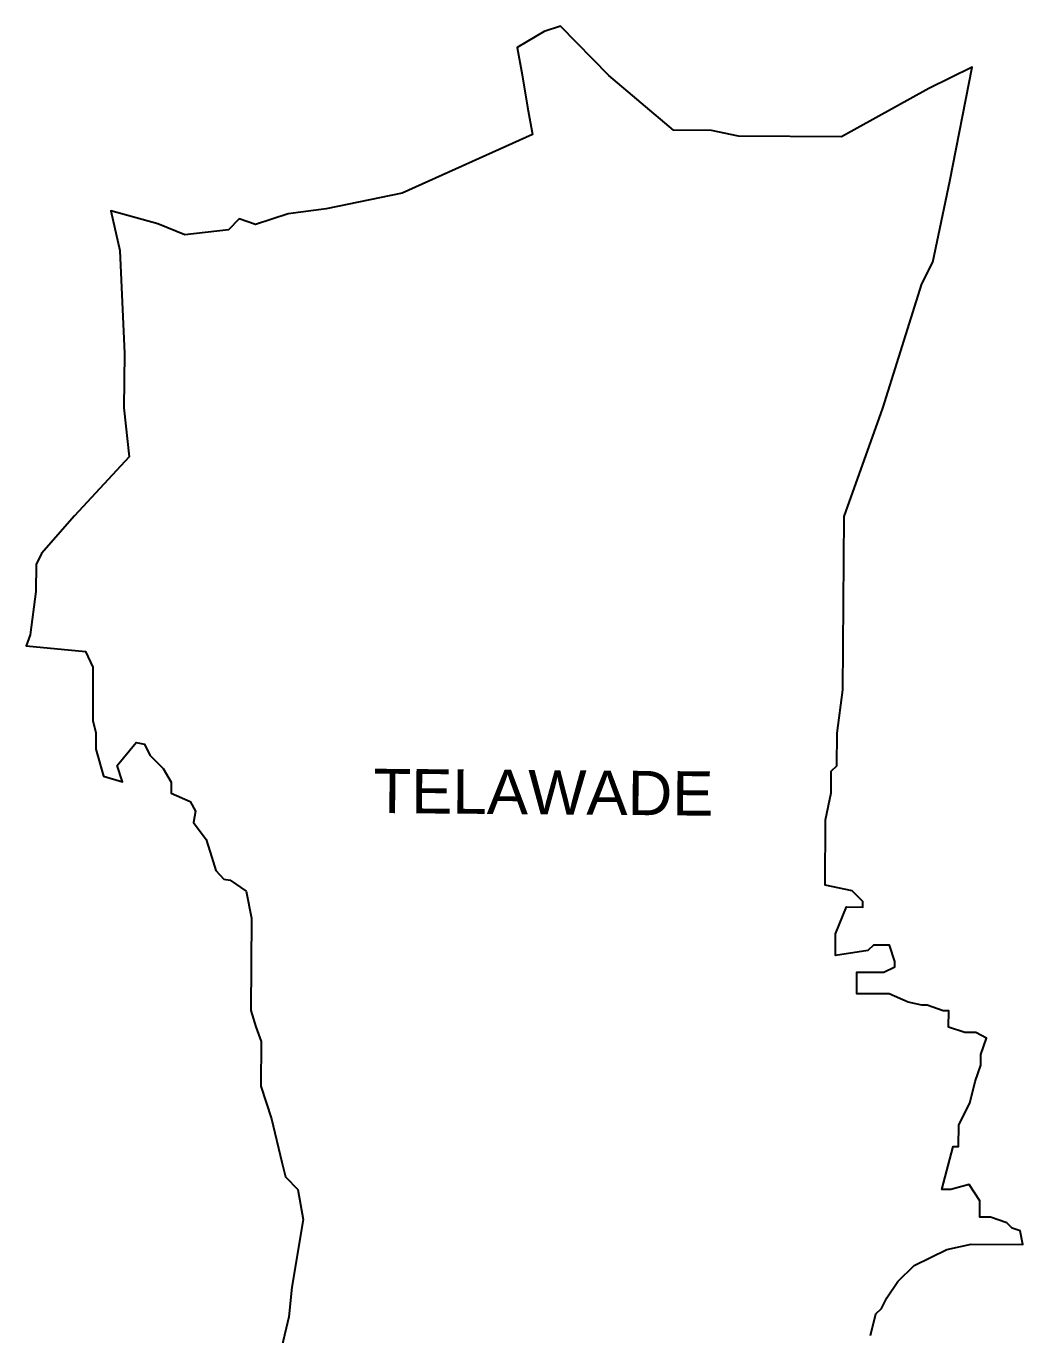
# Model space of a CAD drawing. Header units: metres. Extents: x 281582 to 287357, y 2025748 to 2031196.
# Drawn here: x 285298 to 287357, y 2028494 to 2031196 of the extents above; entities that cross this region are included whole.
import ezdxf

# ---------------------------------------------------------------- set-up
doc = ezdxf.new("R2010")
doc.units = ezdxf.units.M
doc.layers.add('VILLAGE BOUNDRY', color=10, linetype='Continuous')
doc.layers.add('VILLAGE NAME', color=250, linetype='Continuous')
doc.styles.get("Standard").update_dxf_attribs({"font": 'simplex.shx'})

msp = doc.modelspace()

# ---------------------------------------------------------------- linework, layer by layer
at = {"layer": 'VILLAGE BOUNDRY'}
msp.add_lwpolyline([(287041.9, 2028492.2), (287053.5, 2028537), (287064.7, 2028548.1), (287076.1, 2028570.4), (287098.8, 2028603.8), (287132.6, 2028637.1), (287200, 2028670.2), (287250.5, 2028681), (287356.9, 2028680.2), (287351.5, 2028708.2), (287334.8, 2028713.9), (287323.6, 2028725.2), (287290.1, 2028736.7), (287267.8, 2028736.9), (287268, 2028770.4), (287245.9, 2028804.2), (287208.5, 2028793.5), (287189.8, 2028793.5), (287212.9, 2028882.8), (287224.1, 2028882.8), (287224.4, 2028927.6), (287247.2, 2028972.2), (287258.7, 2029016.9), (287270.2, 2029050.4), (287270.4, 2029072.8), (287281.8, 2029106.3), (287259.5, 2029117.7), (287237.1, 2029117.8), (287203.6, 2029129.3), (287203.8, 2029162.9), (287192.6, 2029163), (287159.1, 2029174.4), (287148, 2029174.5), (287120, 2029180.3), (287080.9, 2029197.9), (287013.7, 2029197.9), (287014.1, 2029242.7), (287070.1, 2029242.3), (287092.6, 2029253.3), (287092.7, 2029264.5), (287081.7, 2029298.2), (287048.1, 2029298.5), (287036.8, 2029287.3), (286969.6, 2029276.7), (286969.9, 2029321.4), (286992.7, 2029377.3), (287026.3, 2029377), (287026.4, 2029388.2), (287004.2, 2029410.8), (286948.3, 2029422.4), (286949.3, 2029556.8), (286960.9, 2029612.7), (286961.3, 2029657.5), (286972.6, 2029668.6), (286973.1, 2029735.8), (286985, 2029825.3), (286987.7, 2030183.6), (287067.8, 2030406.9), (287148.2, 2030663.9), (287170.9, 2030708.5), (287205.8, 2030876.2), (287252.4, 2031111), (287162.5, 2031066.9), (286982.6, 2030967.5), (286769.8, 2030969.1), (286713.9, 2030980.7), (286635.5, 2030981.3), (286502, 2031094.3), (286402, 2031195.9), (286368.3, 2031184.9), (286312.1, 2031151.8), (286322.9, 2031095.7), (286333.6, 2031028.4), (286344.3, 2030972.4), (286074.6, 2030851.3), (285917.6, 2030818.9), (285839.1, 2030808.3), (285771.8, 2030786.4), (285738.3, 2030797.9), (285715.7, 2030775.7), (285626, 2030765.1), (285570.2, 2030788), (285472.7, 2030814.7), (285491.4, 2030732.6), (285501, 2030519.7), (285500.1, 2030407.8), (285510.5, 2030306.9), (285397.6, 2030184.6), (285329.8, 2030106.7), (285318.5, 2030084.4), (285318, 2030028.4), (285306.1, 2029938.9), (285298, 2029916.7), (285420.7, 2029904.5), (285435.4, 2029872.6), (285435.7, 2029761.9), (285441.9, 2029736.6), (285441.7, 2029703), (285458, 2029647), (285497, 2029635.5), (285486.1, 2029669.1), (285525.3, 2029716.7), (285542.4, 2029713.4), (285553.4, 2029690.9), (285581.2, 2029662.8), (285597.7, 2029634.7), (285597.5, 2029612.3), (285636.5, 2029595.2), (285647.6, 2029574.8), (285644, 2029551.5), (285669.8, 2029516.3), (285681.7, 2029479), (285690.1, 2029452.7), (285706.5, 2029434.7), (285719.1, 2029432.4), (285752.5, 2029409.7), (285763.3, 2029353.7), (285761.8, 2029163.6), (285772.7, 2029129.9), (285783.6, 2029099.1), (285782.9, 2029006.8), (285804.7, 2028939.5), (285826.4, 2028849.9), (285833.6, 2028820), (285859.5, 2028793.7), (285870.2, 2028732.1), (285846.7, 2028592.4), (285840.6, 2028530.9), (285811.7, 2028408.1)], dxfattribs=at)

# ---------------------------------------------------------------- texts
at = {"layer": 'VILLAGE NAME', "insert": (286015.9, 2029662.6), "char_height": 91.425, "attachment_point": 1, "rotation": 359.5442}
msp.add_mtext_dynamic_manual_height_columns('{\\fArial|b0|i0|c0|p34;TELAWADE}', width=1311.451, gutter_width=457.1, heights=[0], dxfattribs=at)

doc.saveas('drawing.dxf')
